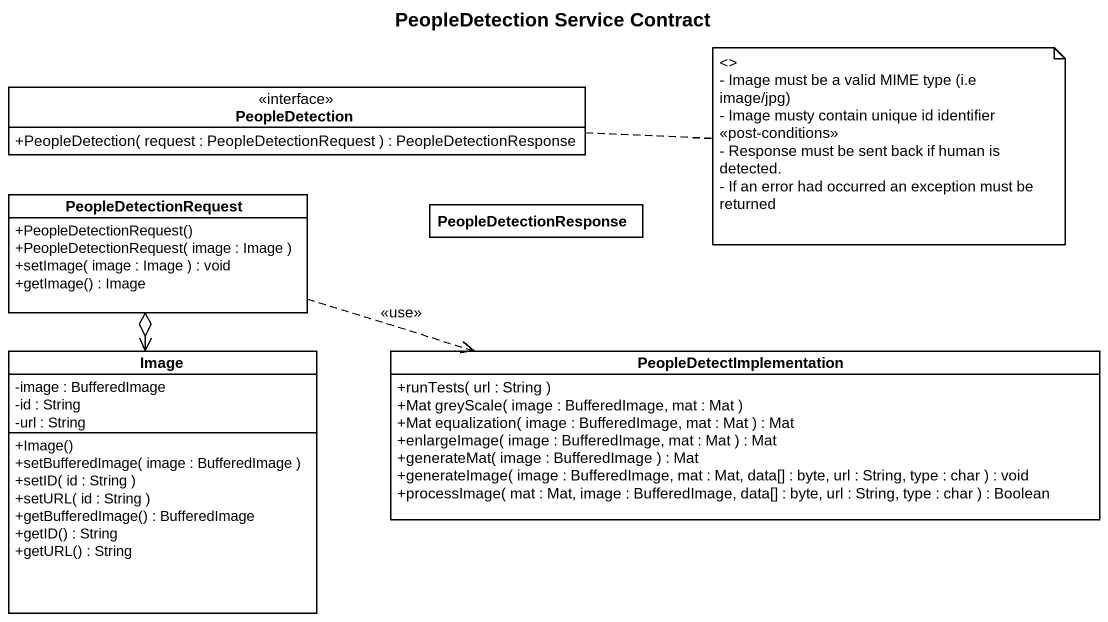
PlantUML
@startuml
title PeopleDetection Service Contract
hide circle
hide empty members
skinparam classAttributeIconSize 0
interface PeopleDetection {
  +PeopleDetection( request : PeopleDetectionRequest ) : PeopleDetectionResponse
}
class PeopleDetectionRequest {
  +PeopleDetectionRequest()
  +PeopleDetectionRequest( image : Image )
  +setImage( image : Image ) : void
  +getImage() : Image
}
class PeopleDetectionResponse
class Image {
  -image : BufferedImage
  -id : String
  -url : String
  +Image()
  +setBufferedImage( image : BufferedImage )
  +setID( id : String )
  +setURL( id : String )
  +getBufferedImage() : BufferedImage
  +getID() : String
  +getURL() : String
}
class PeopleDetectImplementation {
  +runTests( url : String )
  +Mat greyScale( image : BufferedImage, mat : Mat )
  +Mat equalization( image : BufferedImage, mat : Mat ) : Mat
  +enlargeImage( image : BufferedImage, mat : Mat ) : Mat
  +generateMat( image : BufferedImage ) : Mat
  +generateImage( image : BufferedImage, mat : Mat, data[] : byte, url : String, type : char ) : void
  +processImage( mat : Mat, image : BufferedImage, data[] : byte, url : String, type : char ) : Boolean
}
PeopleDetectionRequest o--> Image
PeopleDetectionRequest .right.> PeopleDetectImplementation : <<use>>
note right of PeopleDetection
  <>
  - Image must be a valid MIME type (i.e image/jpg)
  - Image musty contain unique id identifier
  <<post-conditions>>
  - Response must be sent back if human is detected.
  - If an error had occurred an exception must be returned
end note
@enduml
